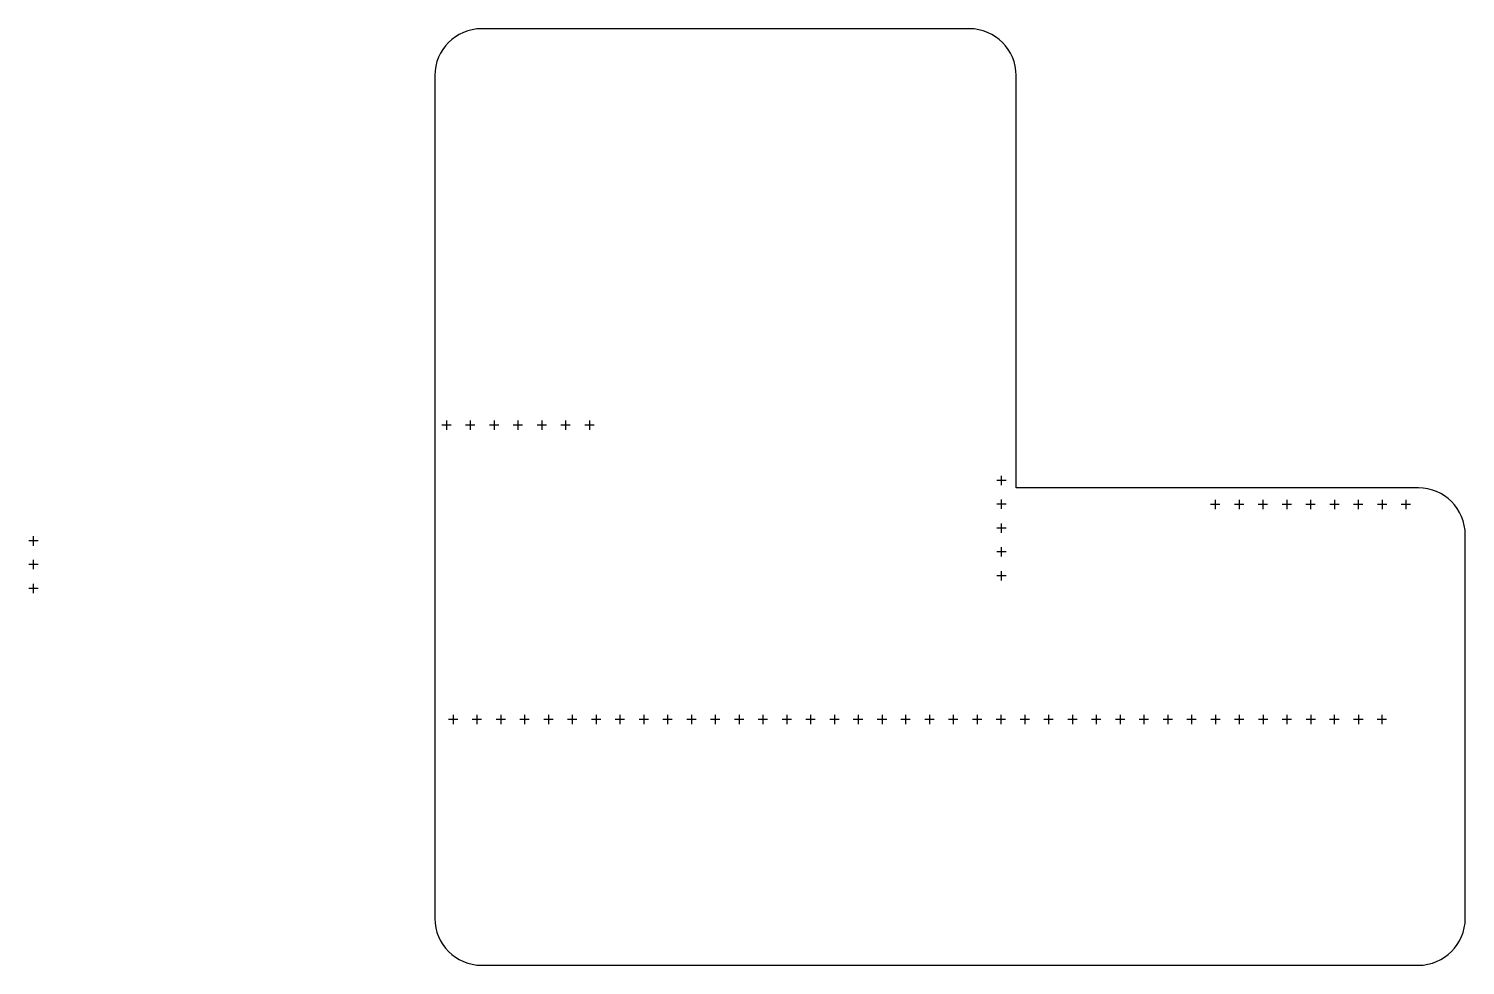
# Model space of a CAD drawing. Extents: x 28 to 181, y 127 to 227.
import ezdxf

# ---------------------------------------------------------------- set-up
doc = ezdxf.new("R2010")
doc.units = 0
doc.layers.add('Layer_1', color=7, linetype='CONTINUOUS')

msp = doc.modelspace()

# ---------------------------------------------------------------- linework, layer by layer
at = {"layer": 'Layer_1', "color": 1}
for points in [[(128.38018, 226.615736), (76.379734, 226.615736)], [(71.377971, 221.613974), (71.377971, 172.6304), (71.377971, 131.71869)], [(176.27493, 177.63216), (133.38246, 177.63216), (133.38246, 221.613974)], [(73.127458, 184.342982), (72.127458, 184.342982)], [(72.627457, 184.842983), (72.627457, 183.842983)], [(75.647477, 184.342982), (74.647477, 184.342982)], [(75.147476, 184.842983), (75.147476, 183.842983)], [(78.207477, 184.342982), (77.207477, 184.342982)], [(77.707476, 184.842983), (77.707476, 183.842983)], [(80.727496, 184.342982), (79.727496, 184.342982)], [(80.227495, 184.842983), (80.227495, 183.842983)], [(83.287497, 184.342982), (82.2875, 184.342982)], [(82.787497, 184.842983), (82.787497, 183.842983)], [(85.807504, 184.342982), (84.807508, 184.342982)], [(85.307505, 184.842983), (85.307505, 183.842983)], [(88.367494, 184.342982), (87.367498, 184.342982)], [(87.867495, 184.842983), (87.867495, 183.842983)], [(132.309201, 178.41633), (131.309201, 178.41633)], [(131.8092, 177.916331), (131.8092, 178.916327)], [(131.8092, 175.396323), (131.8092, 176.396319)], [(154.612887, 176.365527), (154.612887, 175.365527)], [(154.612887, 176.365527), (154.612887, 175.365527)], [(157.173228, 176.365527), (157.173228, 175.365527)], [(157.173228, 176.365527), (157.173228, 175.365527)], [(159.693246, 176.365527), (159.693246, 175.365527)], [(159.693246, 176.365527), (159.693246, 175.365527)], [(162.253249, 176.365527), (162.253249, 175.365527)], [(162.253249, 176.365527), (162.253249, 175.365527)], [(164.773268, 176.365527), (164.773268, 175.365527)], [(164.773268, 176.365527), (164.773268, 175.365527)], [(167.333268, 176.365527), (167.333268, 175.365527)], [(167.333268, 176.365527), (167.333268, 175.365527)], [(169.853276, 176.365527), (169.853276, 175.365527)], [(169.853276, 176.365527), (169.853276, 175.365527)], [(172.413268, 176.365527), (172.413268, 175.365527)], [(172.413268, 176.365527), (172.413268, 175.365527)], [(174.933279, 176.365527), (174.933279, 175.365527)], [(174.933279, 176.365527), (174.933279, 175.365527)], [(132.309201, 175.896322), (131.309201, 175.896322)], [(155.112886, 175.865526), (154.11289, 175.865526)], [(155.112886, 175.865526), (154.11289, 175.865526)], [(157.673229, 175.865526), (156.673229, 175.865526)], [(157.673229, 175.865526), (156.673229, 175.865526)], [(160.193247, 175.865526), (159.193247, 175.865526)], [(160.193247, 175.865526), (159.193247, 175.865526)], [(162.75325, 175.865526), (161.75325, 175.865526)], [(162.75325, 175.865526), (161.75325, 175.865526)], [(165.273269, 175.865526), (164.273269, 175.865526)], [(165.273269, 175.865526), (164.273269, 175.865526)], [(167.833267, 175.865526), (166.833271, 175.865526)], [(167.833267, 175.865526), (166.833271, 175.865526)], [(170.353275, 175.865526), (169.353279, 175.865526)], [(170.353275, 175.865526), (169.353279, 175.865526)], [(172.913267, 175.865526), (171.913271, 175.865526)], [(172.913267, 175.865526), (171.913271, 175.865526)], [(175.433278, 175.865526), (174.433282, 175.865526)], [(175.433278, 175.865526), (174.433282, 175.865526)], [(132.309201, 173.336335), (131.309201, 173.336335)], [(131.8092, 172.836336), (131.8092, 173.836332)], [(29.071171, 171.972752), (28.071171, 171.972752)], [(28.57117, 171.472751), (28.57117, 172.472751)], [(181.27721, 131.71869), (181.27721, 172.6304)], [(132.309201, 170.816326), (131.309201, 170.816326)], [(131.8092, 170.316327), (131.8092, 171.316323)], [(29.071161, 169.452731), (28.071161, 169.452731)], [(28.57116, 168.95273), (28.57116, 169.95273)], [(131.80921, 167.756351), (131.80921, 168.756351)], [(131.80921, 167.756351), (131.80921, 168.756351)], [(28.57117, 166.39273), (28.57117, 167.39273)], [(132.309211, 168.256352), (131.309211, 168.256352)], [(132.309211, 168.256352), (131.309211, 168.256352)], [(29.071171, 166.892731), (28.071171, 166.892731)], [(73.352426, 153.447164), (73.352426, 152.447164)], [(75.872445, 153.447164), (75.872445, 152.447164)], [(78.432445, 153.447164), (78.432445, 152.447164)], [(80.952463, 153.447164), (80.952463, 152.447164)], [(83.512465, 153.447164), (83.512465, 152.447164)], [(86.032474, 153.447164), (86.032474, 152.447164)], [(88.592463, 153.447164), (88.592463, 152.447164)], [(91.112471, 153.447164), (91.112471, 152.447164)], [(93.672444, 153.447164), (93.672444, 152.447164)], [(96.192462, 153.447164), (96.192462, 152.447164)], [(98.752465, 153.447164), (98.752465, 152.447164)], [(101.272483, 153.447164), (101.272483, 152.447164)], [(103.832486, 153.447164), (103.832486, 152.447164)], [(106.352495, 153.447164), (106.352495, 152.447164)], [(108.912484, 153.447164), (108.912484, 152.447164)], [(111.432492, 153.447164), (111.432492, 152.447164)], [(113.992447, 153.447164), (113.992447, 152.447164)], [(116.512465, 153.447164), (116.512465, 152.447164)], [(119.072465, 153.447164), (119.072465, 152.447164)], [(121.592484, 153.447164), (121.592484, 152.447164)], [(124.152487, 153.447164), (124.152487, 152.447164)], [(126.672494, 153.447164), (126.672494, 152.447164)], [(129.232481, 153.447164), (129.232481, 152.447164)], [(131.752489, 153.447164), (131.752489, 152.447164)], [(134.312465, 153.447164), (134.312465, 152.447164)], [(134.312465, 153.447164), (134.312465, 152.447164)], [(136.832481, 153.447164), (136.832481, 152.447164)], [(136.832481, 153.447164), (136.832481, 152.447164)], [(139.392486, 153.447164), (139.392486, 152.447164)], [(139.392486, 153.447164), (139.392486, 152.447164)], [(141.912502, 153.447164), (141.912502, 152.447164)], [(141.912502, 153.447164), (141.912502, 152.447164)], [(144.472505, 153.447164), (144.472505, 152.447164)], [(144.472505, 153.447164), (144.472505, 152.447164)], [(146.992514, 153.447164), (146.992514, 152.447164)], [(146.992514, 153.447164), (146.992514, 152.447164)], [(149.552503, 153.447164), (149.552503, 152.447164)], [(149.552503, 153.447164), (149.552503, 152.447164)], [(152.072511, 153.447164), (152.072511, 152.447164)], [(152.072511, 153.447164), (152.072511, 152.447164)], [(154.632855, 153.447164), (154.632855, 152.447164)], [(154.632855, 153.447164), (154.632855, 152.447164)], [(157.152873, 153.447164), (157.152873, 152.447164)], [(157.152873, 153.447164), (157.152873, 152.447164)], [(159.712876, 153.447164), (159.712876, 152.447164)], [(159.712876, 153.447164), (159.712876, 152.447164)], [(162.232894, 153.447164), (162.232894, 152.447164)], [(162.232894, 153.447164), (162.232894, 152.447164)], [(164.792895, 153.447164), (164.792895, 152.447164)], [(164.792895, 153.447164), (164.792895, 152.447164)], [(167.312903, 153.447164), (167.312903, 152.447164)], [(167.312903, 153.447164), (167.312903, 152.447164)], [(169.872895, 153.447164), (169.872895, 152.447164)], [(169.872895, 153.447164), (169.872895, 152.447164)], [(172.392903, 153.447164), (172.392903, 152.447164)], [(172.392903, 153.447164), (172.392903, 152.447164)], [(73.852427, 152.947163), (72.852427, 152.947163)], [(76.372446, 152.947163), (75.372446, 152.947163)], [(78.932446, 152.947163), (77.932446, 152.947163)], [(81.452464, 152.947163), (80.452464, 152.947163)], [(84.012465, 152.947163), (83.012468, 152.947163)], [(86.532473, 152.947163), (85.532477, 152.947163)], [(89.092462, 152.947163), (88.092466, 152.947163)], [(91.61247, 152.947163), (90.612474, 152.947163)], [(94.172445, 152.947163), (93.172445, 152.947163)], [(96.692463, 152.947163), (95.692463, 152.947163)], [(99.252466, 152.947163), (98.252466, 152.947163)], [(101.772484, 152.947163), (100.772484, 152.947163)], [(104.332485, 152.947163), (103.332489, 152.947163)], [(106.852494, 152.947163), (105.852498, 152.947163)], [(109.412483, 152.947163), (108.412487, 152.947163)], [(111.932491, 152.947163), (110.932495, 152.947163)], [(114.492448, 152.947163), (113.492448, 152.947163)], [(117.012466, 152.947163), (116.012466, 152.947163)], [(119.572466, 152.947163), (118.572466, 152.947163)], [(122.092485, 152.947163), (121.092485, 152.947163)], [(124.652486, 152.947163), (123.65249, 152.947163)], [(127.172493, 152.947163), (126.172497, 152.947163)], [(129.73248, 152.947163), (128.732484, 152.947163)], [(132.252488, 152.947163), (131.252492, 152.947163)], [(134.812466, 152.947163), (133.812466, 152.947163)], [(134.812466, 152.947163), (133.812466, 152.947163)], [(137.332482, 152.947163), (136.332482, 152.947163)], [(137.332482, 152.947163), (136.332482, 152.947163)], [(139.892487, 152.947163), (138.892487, 152.947163)], [(139.892487, 152.947163), (138.892487, 152.947163)], [(142.412503, 152.947163), (141.412503, 152.947163)], [(142.412503, 152.947163), (141.412503, 152.947163)], [(144.972504, 152.947163), (143.972508, 152.947163)], [(144.972504, 152.947163), (143.972508, 152.947163)], [(147.492513, 152.947163), (146.492517, 152.947163)], [(147.492513, 152.947163), (146.492517, 152.947163)], [(150.052502, 152.947163), (149.052506, 152.947163)], [(150.052502, 152.947163), (149.052506, 152.947163)], [(152.57251, 152.947163), (151.572514, 152.947163)], [(152.57251, 152.947163), (151.572514, 152.947163)], [(155.132856, 152.947163), (154.132856, 152.947163)], [(155.132856, 152.947163), (154.132856, 152.947163)], [(157.652874, 152.947163), (156.652874, 152.947163)], [(157.652874, 152.947163), (156.652874, 152.947163)], [(160.212877, 152.947163), (159.212877, 152.947163)], [(160.212877, 152.947163), (159.212877, 152.947163)], [(162.732895, 152.947163), (161.732895, 152.947163)], [(162.732895, 152.947163), (161.732895, 152.947163)], [(165.292894, 152.947163), (164.292898, 152.947163)], [(165.292894, 152.947163), (164.292898, 152.947163)], [(167.812902, 152.947163), (166.812906, 152.947163)], [(167.812902, 152.947163), (166.812906, 152.947163)], [(170.372894, 152.947163), (169.372898, 152.947163)], [(170.372894, 152.947163), (169.372898, 152.947163)], [(172.892902, 152.947163), (171.892906, 152.947163)], [(172.892902, 152.947163), (171.892906, 152.947163)], [(76.379734, 126.71641), (128.38018, 126.71641), (176.27493, 126.71641)]]:
    msp.add_lwpolyline(points, dxfattribs=at)
for points in [[(76.379734, 226.615736), (73.608679, 226.615735), (71.377971, 224.385028), (71.377971, 221.613974)], [(133.38246, 221.613974), (133.38246, 224.385028), (131.15123, 226.615736), (128.38018, 226.615736)], [(181.27721, 172.6304), (181.27721, 175.40146), (179.04598, 177.63216), (176.27493, 177.63216)], [(71.377971, 131.71869), (71.377971, 128.94763), (73.608679, 126.71641), (76.379734, 126.71641)], [(176.27493, 126.71641), (179.04598, 126.71641), (181.27721, 128.94763), (181.27721, 131.71869)]]:
    msp.add_open_spline(points, degree=3, dxfattribs=at)

doc.saveas('drawing.dxf')
